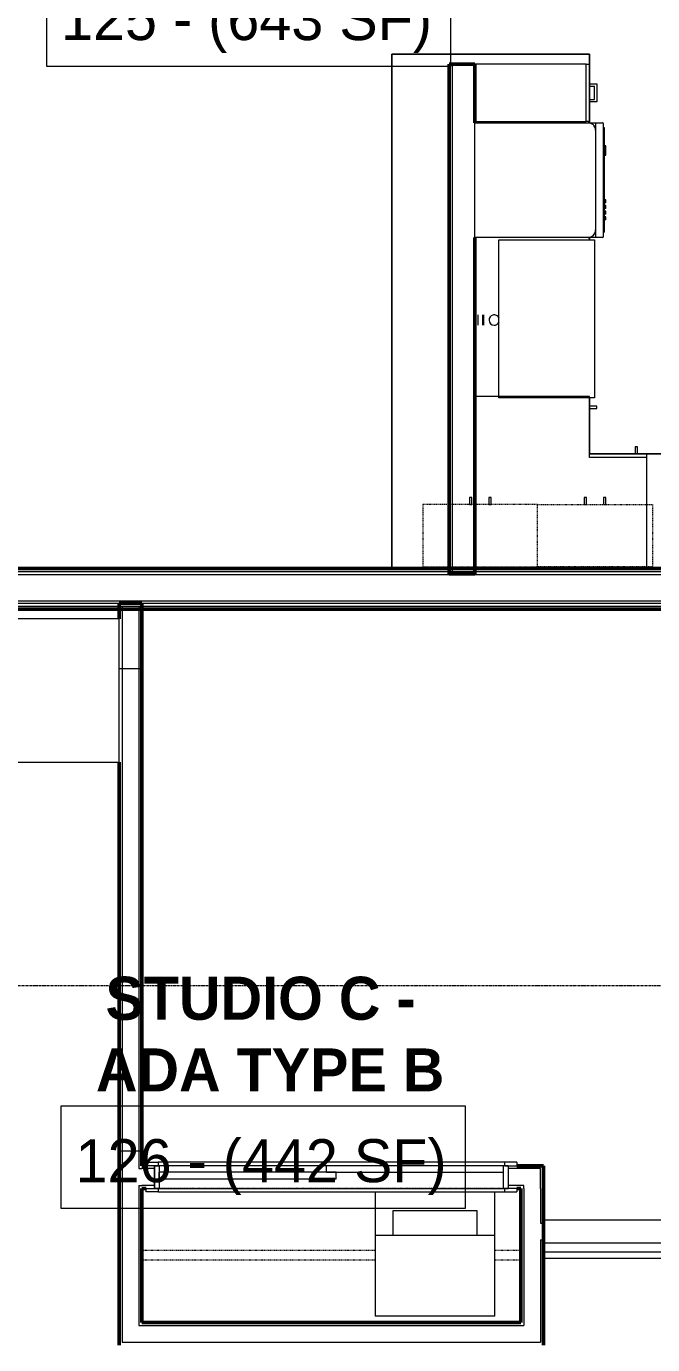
# Model space of a CAD drawing. Header units: inches. Extents: x -4235 to -464, y 9706 to 12338.
# Drawn here: x -3700.6 to -3569.6, y 10392.1 to 10667.8 of the extents above; entities that cross this region are included whole.
import ezdxf

# ---------------------------------------------------------------- set-up
doc = ezdxf.new("R2010")
doc.units = ezdxf.units.IN
doc.header["$MEASUREMENT"] = 0
doc.linetypes.add('Dash', pattern=[0.25, 0.125, -0.125])
doc.linetypes.add('Grid Line 1_2_', pattern=[0.875, 0.5, -0.125, 0.125, -0.125])
for name, color, linetype, lineweight in [('0-1', 7, 'Continuous', 5), ('0-2', 10, 'Continuous', 9), ('A-AREA-IDEN', 2, 'Continuous', 9), ('A-DOOR-1', 10, 'Continuous', 9), ('A-DOOR-3', 254, 'Continuous', 9), ('A-DOOR-4', 7, 'Continuous', 50), ('A-DOOR-FRAM-1', 10, 'Continuous', 9), ('A-WALL-1', 7, 'Continuous', 50), ('A-WALL-2', 250, 'Continuous', 13), ('A-WALL-3', 10, 'Continuous', 9), ('A-WALL-4', 254, 'Continuous', 9), ('A-WALL-5', 113, 'Continuous', 9), ('I-WALL-1', 7, 'Continuous', 50), ('P-SANR-FIXT-1', 10, 'Continuous', 9), ('P-SANR-FIXT-2', 254, 'Continuous', 9), ('Q-CASE-1', 254, 'Continuous', 9), ('Q-CASE-2', 10, 'Continuous', 9), ('Q-CASE-3', 254, 'Dash', 9), ('Q-CASE-4', 10, 'Dash', 9), ('Q-CASE-HDLN-1', 10, 'Dash', 9), ('Q-CASE-HDLN-2', 254, 'Dash', 9), ('Q-SPCQ-1', 10, 'Continuous', 9), ('S-GRID-1', 1, 'Grid Line 1_2_', 9)]:
    doc.layers.add(name, color=color, linetype=linetype, lineweight=lineweight)
doc.styles.add('Century Gothic', font='ufonts.com_century-gothic.ttf', dxfattribs={"height": 9})
doc.styles.add('Century Gothic_B', font='GOTHICB.TTF', dxfattribs={"height": 9})

# ---------------------------------------------------------------- blocks, each defined once
blk = doc.blocks.new('SLIDING - FLUSH - 6-0 x 6-8-3203588-BACKGROUND - RCP - 1ST FLOOR')
at = {"layer": 'A-DOOR-1'}
for p, q in [((-38.75, 2.5), (-38.75, 3.25)), ((-36.25, 3.25), (-38.75, 3.25)), ((-34.167, 3.25), (-36.25, 3.25)), ((-36.25, 3.25), (-36.25, 2.5)), ((36.25, 3.25), (-9.167, 3.25)), ((36.25, 2.5), (36.25, 3.25)), ((36.25, 3.25), (38.75, 3.25)), ((38.75, 3.25), (38.75, 2.5)), ((-38.75, 2.5), (-36.25, 2.5)), ((36, 0.5), (-1, 0.5)), ((-1, 0.5), (-1, -0.875)), ((36, 0.5), (36, -0.875)), ((38.75, 2.5), (36.25, 2.5)), ((-38.75, -3), (-38.75, -2.25)), ((-36.25, -2.25), (-38.75, -2.25)), ((-36.25, -2.25), (-36.25, -3)), ((1, -0.875), (-36, -0.875)), ((-36, -0.875), (-36, -2.25)), ((-36, -2.25), (1, -2.25)), ((-1, -0.875), (36, -0.875)), ((1, -0.875), (1, -2.25)), ((36.25, -2.25), (38.75, -2.25)), ((36.25, -3), (36.25, -2.25)), ((38.75, -2.25), (38.75, -3)), ((-38.75, -3), (-36.25, -3)), ((-36.25, -3), (36.25, -3)), ((38.75, -3), (36.25, -3))]:
    blk.add_line(p, q, dxfattribs=at)
at = {"layer": 'A-DOOR-FRAM-1'}
for p, q in [((-37, -2.25), (-37, 2.5)), ((-36, 2.5), (-37, 2.5)), ((36, 2.5), (-36, 2.5)), ((-36, 2.5), (-36, -2.25)), ((36, -2.25), (36, 2.5)), ((36, 2.5), (37, 2.5)), ((37, 2.5), (37, -2.25)), ((-37, -2.25), (-36, -2.25)), ((1, -2.25), (36, -2.25)), ((37, -2.25), (36, -2.25))]:
    blk.add_line(p, q, dxfattribs=at)
blk = doc.blocks.new('Stacked Washer and Dryer - 26_x25_ - Private-1352637-BACKGROUND - RCP - 1ST FLOOR')
at = {"layer": 'P-SANR-FIXT-1'}
for p, q in [((26, 12.5), (0, 12.5)), ((0, -12.5), (0, 12.5)), ((16.90625, 12.5), (16.90625, -12.5)), ((26, 12.5), (26, -12.5)), ((16.90625, 8.75), (22.09375, 8.75)), ((22.09375, 8.75), (22.09375, -8.75)), ((22.09375, -8.75), (16.90625, -8.75)), ((0, -12.5), (26, -12.5))]:
    blk.add_line(p, q, dxfattribs=at)
blk = doc.blocks.new('BARN - FLUSH - 3-0 x 7-0 BARN DOOR-3238941-BACKGROUND - RCP - 1ST FLOOR')
at = {"layer": 'A-DOOR-1'}
for p, q in [((-57, 5.57), (-60, 5.57)), ((-60, 5.57), (-60, 4.95)), ((-57, 4.07), (-57, 5.82)), ((-57, 5.82), (-21, 5.82)), ((-21, 5.82), (-21, 4.07)), ((18, 5.57), (-21, 5.57)), ((18, 5.55), (18, 5.26)), ((-60, 4.95), (-60, 4.32)), ((-60, 4.32), (-57, 4.32)), ((-21, 4.07), (-57, 4.07)), ((-21, 4.32), (18, 4.32)), ((18, 5.26), (18, 4.95)), ((18, 4.95), (18, 4.34))]:
    blk.add_line(p, q, dxfattribs=at)
at = {"layer": 'A-DOOR-3'}
for p, q in [((18, 5.39), (18, 5.57)), ((18, 4.95), (18, 5.39)), ((18, 4.32), (18, 4.95))]:
    blk.add_line(p, q, dxfattribs=at)
at = {"layer": 'A-DOOR-4'}
for p, q in [((-56, 6), (-56, 5.82)), ((-54.5, 6), (-56, 6)), ((-54.5, 5.82), (-54.5, 6)), ((-23.5, 6), (-23.5, 5.82)), ((-22, 6), (-23.5, 6)), ((-22, 5.82), (-22, 6))]:
    blk.add_line(p, q, dxfattribs=at)
blk = doc.blocks.new('OD_CW_Closet - OD_CW_Closet-3237183-BACKGROUND - RCP - 1ST FLOOR')
at = {"layer": 'Q-CASE-HDLN-1'}
for p, q in [((0.74, 10.97), (6.2, 10.97)), ((0.74, 8.97), (6.2, 8.97)), ((31.2, 10.97), (79.99, 10.97)), ((31.2, 8.97), (79.99, 8.97)), ((4.37, -4.05), (76.37, -4.05))]:
    blk.add_line(p, q, dxfattribs=at)
at = {"layer": 'Q-CASE-HDLN-2'}
for p, q in [((79.99, 24), (0.74, 24)), ((0.74, 24), (0.74, -4.05)), ((79.99, -4.05), (79.99, 24)), ((0.74, -4.05), (1.62, -4.05)), ((4.12, -4.05), (4.37, -4.05)), ((79.12, -4.05), (79.99, -4.05))]:
    blk.add_line(p, q, dxfattribs=at)
blk = doc.blocks.new('Refrigerator_-_Side-by-Side_6047 - 36_ X 30_-345559-BACKGROUND - RCP - 1ST FLOOR')
at = {"layer": 'Q-SPCQ-1'}
for p, q in [((17.87, 14.42), (-17.88, 14.42)), ((-17.88, 14.42), (-17.88, -15.58)), ((17.87, -15.58), (17.87, 14.42)), ((-17.88, -15.58), (17.87, -15.58))]:
    blk.add_line(p, q, dxfattribs=at)
blk = doc.blocks.new('Dishwasher_15404 - 34_ counter-2817256-BACKGROUND - RCP - 1ST FLOOR')
at = {"layer": 'Q-SPCQ-1'}
for p, q in [((0, -24), (0, 0)), ((0, 0), (23.68, 0)), ((23.68, 0), (25.25, 0)), ((25.25, 0), (26.68, 0)), ((25.25, 0), (25.25, -1.57)), ((25.25, -1.57), (25.25, -22.43)), ((26.87, -0.2), (26.87, -23.8)), ((27.12, -1.09), (26.87, -1.09)), ((27.12, -2.61), (27.12, -1.09)), ((27.12, -3.81), (27.12, -2.61)), ((27.12, -20.19), (27.12, -3.81)), ((27.37, -4.82), (27.12, -4.82)), ((27.37, -5.81), (27.37, -4.82)), ((27.12, -6.79), (27.37, -6.79)), ((27.37, -6.79), (27.37, -5.81)), ((27.37, -16.15), (27.12, -16.15)), ((27.37, -16.74), (27.37, -16.15)), ((27.37, -16.74), (27.12, -16.74)), ((27.37, -17.33), (27.12, -17.33)), ((27.37, -17.92), (27.12, -17.92)), ((27.37, -18.51), (27.12, -18.51)), ((27.37, -19.1), (27.12, -19.1)), ((27.37, -17.92), (27.37, -17.33)), ((27.37, -19.1), (27.37, -18.51)), ((27.37, -19.69), (27.12, -19.69)), ((27.12, -21.39), (27.12, -20.19)), ((27.37, -20.28), (27.12, -20.28)), ((27.12, -22.91), (27.12, -21.39)), ((27.37, -20.28), (27.37, -19.69)), ((23.68, -24), (0, -24)), ((25.25, -24), (23.68, -24)), ((25.25, -22.43), (25.25, -24)), ((26.68, -24), (25.25, -24)), ((27.12, -22.91), (26.87, -22.91))]:
    blk.add_line(p, q, dxfattribs=at)
for centre, radius, start, end in [((26.68, -0.2), 0.197, 0, 90), ((23.68, -1.57), 1.57, 0, 90), ((23.68, -1.57), 1.57, 32.077, 42.3359), ((23.68, -1.57), 1.57, 17.8182, 27.5266), ((23.68, -1.57), 1.57, 0, 13.6425), ((26.68, -0.2), 0.197, 15, 90), ((23.68, -22.43), 1.57, 270, 0), ((23.68, -22.43), 1.57, 317.6641, 327.923), ((23.68, -22.43), 1.57, 332.4734, 342.1818), ((23.68, -22.43), 1.57, 346.3575, 0), ((26.68, -23.8), 0.197, 270, 0)]:
    blk.add_arc(centre, radius, start, end, dxfattribs=at)
blk = doc.blocks.new('300 Series Wall Hung Cabinet_302 - 24_ X 36_-2573645-BACKGROUND - RCP - 1ST FLOOR')
at = {"layer": 'Q-CASE-1'}
for p, q in [((-1.76, 14.69), (-2.25, 14.69)), ((-2.25, 14.69), (-2.25, 13.19)), ((-1.76, 13.19), (-1.76, 14.69)), ((2.24, 14.69), (1.75, 14.69)), ((1.75, 14.69), (1.75, 13.19)), ((2.24, 13.19), (2.24, 14.69)), ((-2.25, 13.19), (-1.76, 13.19)), ((1.75, 13.19), (2.24, 13.19))]:
    blk.add_line(p, q, dxfattribs=at)
at = {"layer": 'Q-CASE-3'}
for p, q in [((-12, 0.19), (-12, 13.19)), ((-12, 13.19), (12, 13.19)), ((12, 13.19), (12, 0.19))]:
    blk.add_line(p, q, dxfattribs=at)
at = {"layer": 'Q-CASE-4'}
blk.add_line((12, 0.19), (-12, 0.19), dxfattribs=at)
blk = doc.blocks.new('Base Cabinet 3 Drawer 230 - Base Cabinet 3 Drawer 230 12_-2573763-BACKGROUND - RCP - 1ST FLOOR')
at = {"layer": 'Q-CASE-2'}
for p, q in [((-1.14, 24), (-1.14, 25.5)), ((-1.14, 25.5), (2.61, 25.5)), ((2.11, 25), (-0.64, 25)), ((-0.64, 24), (-0.64, 25)), ((2.11, 24), (2.11, 25)), ((2.61, 25.5), (2.61, 24)), ((-5.26, 24), (6.74, 24)), ((-5.26, 23.25), (-5.26, 24)), ((6.74, 23.25), (-5.26, 23.25)), ((-5.26, 23.25), (-5.26, 0)), ((-1.14, 24), (-0.64, 24)), ((2.61, 24), (2.11, 24)), ((6.74, 24), (6.74, 23.25)), ((6.74, 0), (6.74, 23.25)), ((-5.26, 0), (6.74, 0))]:
    blk.add_line(p, q, dxfattribs=at)
blk = doc.blocks.new('kitchen_faucet_14143 - kitchen_faucet_14143-V51-BACKGROUND - RCP - 1ST FLOOR')
at = {"layer": 'P-SANR-FIXT-2'}
for p, q in [((2.26, -0.77), (2.26, 1.08)), ((2.34, 1.08), (2.34, -0.77)), ((3.44, -0.91), (3.44, 1.08)), ((2.26, -1.05), (2.26, -0.77)), ((2.26, -1.08), (2.26, -1.05)), ((2.34, -0.77), (2.34, -0.94)), ((2.34, -0.94), (2.34, -1.08)), ((3.44, -1.08), (3.44, -0.94))]:
    blk.add_line(p, q, dxfattribs=at)
at = {"layer": 'P-SANR-FIXT-2', "flags": 128}
blk.add_lwpolyline([(-0.92, -0.6), (-0.96, -0.61), (-1, -0.63)], dxfattribs=at)
at = {"layer": 'P-SANR-FIXT-2'}
for start, end in [(135, 159.9003), (120, 135), (90, 120), (0, 90), (285, 360), (200.0997, 210), (210, 255), (255, 270), (270, 285)]:
    blk.add_arc((0, 0), 1.08, start, end, dxfattribs=at)
blk = doc.blocks.new('Stainless Steel Farmhous Kitchen Sink - Stainless Steel Farmhous Kitchen Sink-2443921-BACKGROUND - RCP - 1ST FLOOR')
at = {"layer": 'P-SANR-FIXT-1'}
for p, q in [((-33, -22.2), (-33, -2.25)), ((-33, -2.25), (0, -2.25)), ((0, -2.25), (0, -22.2)), ((0, -22.2), (-33, -22.2))]:
    blk.add_line(p, q, dxfattribs=at)
blk = doc.blocks.new('Base Cabinet Corner 197 - Base Cabinet Corner 197-2569781-BACKGROUND - RCP - 1ST FLOOR')
at = {"layer": 'Q-CASE-2'}
for p, q in [((0.74, 36), (-23.26, 36)), ((-23.26, 36), (-23.26, 0)), ((0.74, 23.25), (0.74, 36)), ((0.74, 24), (0.74, 36)), ((0.73, 34), (0.73, 33.51)), ((2.23, 34), (0.73, 34)), ((0.73, 33.51), (2.23, 33.51)), ((2.23, 33.51), (2.23, 34)), ((10.73, 25.5), (10.24, 25.5)), ((10.24, 25.5), (10.24, 24)), ((10.73, 24), (10.73, 25.5)), ((12.74, 24), (0.74, 24)), ((0.74, 23.25), (0.74, 24)), ((12.74, 23.25), (0.74, 23.25)), ((10.24, 24), (10.73, 24)), ((12.74, 0), (12.74, 24)), ((-23.26, 0), (12.74, 0))]:
    blk.add_line(p, q, dxfattribs=at)
blk = doc.blocks.new('300 Series Wall Hung Cabinet_302 - 24_ X 36_-V73-BACKGROUND - RCP - 1ST FLOOR')
at = {"layer": 'Q-CASE-1'}
for p, q in [((-1.76, -13.19), (-2.25, -13.19)), ((-2.25, -13.19), (-2.25, -14.69)), ((-1.76, -14.69), (-1.76, -13.19)), ((-2.25, -14.69), (-1.76, -14.69))]:
    blk.add_line(p, q, dxfattribs=at)
at = {"layer": 'Q-CASE-2'}
for p, q in [((2.24, -13.19), (1.75, -13.19)), ((1.75, -13.19), (1.75, -14.69)), ((2.24, -14.69), (2.24, -13.19)), ((1.75, -14.69), (2.24, -14.69))]:
    blk.add_line(p, q, dxfattribs=at)
at = {"layer": 'Q-CASE-3'}
for p, q in [((-12, -0.19), (-12, -13.19)), ((12, -13.19), (12, -0.19)), ((-12, -13.19), (1.12, -13.19)), ((6.5, -13.19), (10.39, -13.19)), ((10.47, -13.19), (12, -13.19))]:
    blk.add_line(p, q, dxfattribs=at)
at = {"layer": 'Q-CASE-4'}
for p, q in [((1.12, -0.19), (-12, -0.19)), ((6.5, -0.19), (1.12, -0.19)), ((12, -0.19), (6.5, -0.19)), ((1.12, -13.19), (6.5, -13.19))]:
    blk.add_line(p, q, dxfattribs=at)
blk = doc.blocks.new('CTR - 1st Phase - Unit Layouts_rvt-1-BACKGROUND - RCP - 1ST FLOOR')
at = {"layer": 'A-WALL-1'}
for p, q in [((-3612.17, 10553.31), (-3612.17, 10659.94)), ((-3612.17, 10659.94), (-3606.8, 10659.94)), ((-3606.8, 10659.94), (-3606.8, 10647.69)), ((-3606.8, 10623.69), (-3606.8, 10553.31)), ((-3606.8, 10553.31), (-3612.17, 10553.31)), ((-3681.18, 10543.94), (-3681.18, 10547.19)), ((-3681.18, 10547.19), (-3680.55, 10547.19)), ((-3680.55, 10547.19), (-3677.05, 10547.19)), ((-3677.05, 10547.19), (-3676.43, 10547.19)), ((-3676.43, 10547.19), (-3676.43, 10429.56)), ((-3681.18, 10392.01), (-3681.18, 10513.94)), ((-3676.43, 10429.56), (-3675.55, 10429.56)), ((-3598.05, 10429.56), (-3592.42, 10429.56)), ((-3592.42, 10429.56), (-3592.42, 10428.94)), ((-3592.42, 10428.94), (-3592.42, 10424.81)), ((-3675.55, 10424.81), (-3676.43, 10424.81)), ((-3676.43, 10424.81), (-3676.43, 10396.76)), ((-3597.17, 10424.81), (-3598.05, 10424.81)), ((-3597.17, 10396.76), (-3597.17, 10424.81)), ((-3592.42, 10424.81), (-3592.42, 10392.01)), ((-3676.43, 10396.76), (-3597.17, 10396.76))]:
    blk.add_line(p, q, dxfattribs=at)
at = {"layer": 'A-WALL-2'}
for p, q in [((-3611.55, 10659.94), (-3611.55, 10553.31)), ((-3680.55, 10546.56), (-3677.05, 10546.56)), ((-3680.55, 10546.56), (-3680.55, 10392.64)), ((-3677.05, 10546.56), (-3677.05, 10428.94)), ((-3677.05, 10428.94), (-3676.43, 10428.94)), ((-3673.8, 10428.94), (-3676.43, 10428.94)), ((-3593.05, 10428.94), (-3599.8, 10428.94)), ((-3593.05, 10425.44), (-3593.05, 10428.94)), ((-3677.05, 10425.44), (-3676.43, 10425.44)), ((-3677.05, 10425.44), (-3677.05, 10396.14)), ((-3673.8, 10425.44), (-3676.43, 10425.44)), ((-3596.55, 10425.44), (-3599.8, 10425.44)), ((-3596.55, 10424.81), (-3596.55, 10425.44)), ((-3593.05, 10424.81), (-3593.05, 10425.44)), ((-3596.55, 10424.81), (-3596.55, 10396.14)), ((-3593.05, 10424.81), (-3593.05, 10417.54)), ((-3593.05, 10417.54), (-3592.42, 10417.54)), ((-3593.05, 10414.04), (-3592.42, 10414.04)), ((-3593.05, 10414.04), (-3593.05, 10392.64)), ((-3677.05, 10396.14), (-3676.43, 10396.14)), ((-3676.43, 10396.14), (-3597.17, 10396.14)), ((-3597.17, 10396.14), (-3596.55, 10396.14)), ((-3680.55, 10392.64), (-3677.05, 10392.64)), ((-3677.05, 10392.64), (-3676.43, 10392.64)), ((-3676.43, 10392.64), (-3597.17, 10392.64)), ((-3597.17, 10392.64), (-3596.55, 10392.64)), ((-3596.55, 10392.64), (-3593.05, 10392.64))]:
    blk.add_line(p, q, dxfattribs=at)
at = {"layer": 'A-WALL-3'}
for p, q in [((-3612.17, 10553.31), (-3612.17, 10554.44)), ((-3606.8, 10553.31), (-3612.17, 10553.31)), ((-3606.8, 10554.44), (-3606.8, 10553.31)), ((-3681.18, 10543.94), (-3681.18, 10547.19)), ((-3681.18, 10547.19), (-3676.43, 10547.19)), ((-3676.43, 10547.19), (-3676.43, 10545.94)), ((-3673.8, 10429.56), (-3673.8, 10424.81)), ((-3599.8, 10429.56), (-3599.8, 10424.81)), ((-3556.42, 10418.16), (-3592.42, 10418.16)), ((-3592.42, 10413.41), (-3556.42, 10413.41))]:
    blk.add_line(p, q, dxfattribs=at)
at = {"layer": 'A-WALL-4'}
for p, q in [((-3612.17, 10554.44), (-3612.17, 10659.94)), ((-3606.8, 10659.94), (-3612.17, 10659.94)), ((-3606.8, 10659.94), (-3606.8, 10647.69)), ((-3606.8, 10623.69), (-3606.8, 10554.44)), ((-3676.43, 10545.94), (-3676.43, 10533.5)), ((-3676.43, 10533.5), (-3681.18, 10533.5)), ((-3676.43, 10533.5), (-3681.18, 10533.5)), ((-3676.43, 10533.5), (-3676.43, 10432.56)), ((-3681.18, 10432.56), (-3681.18, 10513.94)), ((-3676.44, 10432.56), (-3681.18, 10432.56)), ((-3592.42, 10413.41), (-3592.42, 10418.16))]:
    blk.add_line(p, q, dxfattribs=at)
at = {"layer": 'A-WALL-5'}
for p, q in [((-3582.8, 10662.03), (-3624.17, 10662.03)), ((-3624.17, 10662.03), (-3624.17, 10554.44)), ((-3624.17, 10554.44), (-3624.17, 10662.03)), ((-3624.17, 10662.03), (-3582.8, 10662.03)), ((-3582.8, 10655.81), (-3582.8, 10662.03)), ((-3582.8, 10662.03), (-3582.8, 10655.81)), ((-3582.8, 10655.32), (-3582.8, 10655.81)), ((-3582.8, 10652.56), (-3582.8, 10655.32)), ((-3582.8, 10655.32), (-3582.8, 10652.56)), ((-3582.8, 10652.06), (-3582.8, 10652.56)), ((-3582.8, 10647.69), (-3582.8, 10652.06)), ((-3582.8, 10652.06), (-3582.8, 10647.69)), ((-3582.8, 10623.19), (-3582.8, 10623.69)), ((-3582.8, 10623.69), (-3582.8, 10623.19)), ((-3582.8, 10588.44), (-3582.8, 10590.19)), ((-3582.8, 10590.19), (-3582.8, 10588.44)), ((-3582.8, 10578.44), (-3582.8, 10587.95)), ((-3582.8, 10587.95), (-3582.8, 10578.44)), ((-3573.3, 10578.44), (-3582.8, 10578.44)), ((-3582.8, 10578.44), (-3573.3, 10578.44)), ((-3572.81, 10578.44), (-3573.3, 10578.44)), ((-3536.29, 10578.44), (-3572.81, 10578.44)), ((-3572.81, 10578.44), (-3536.29, 10578.44)), ((-3624.17, 10554.44), (-3612.17, 10554.44)), ((-3612.17, 10554.44), (-3624.17, 10554.44)), ((-3612.17, 10554.44), (-3606.8, 10554.44)), ((-3606.8, 10554.44), (-3612.17, 10554.44)), ((-3606.8, 10554.44), (-3487.3, 10554.44)), ((-3487.3, 10554.44), (-3606.8, 10554.44)), ((-3681.18, 10545.94), (-3765.72, 10545.94)), ((-3765.72, 10545.94), (-3681.18, 10545.94)), ((-3681.18, 10543.94), (-3681.18, 10545.94)), ((-3681.18, 10545.94), (-3681.18, 10543.94))]:
    blk.add_line(p, q, dxfattribs=at)
at = {"layer": '0-2'}
for name, p, rotation in [('Base Cabinet 3 Drawer 230 - Base Cabinet 3 Drawer 230 12_-2573763-BACKGROUND - RCP - 1ST FLOOR', (-3606.8, 10654.68), 269.9999999999893), ('Stainless Steel Farmhous Kitchen Sink - Stainless Steel Farmhous Kitchen Sink-2443921-BACKGROUND - RCP - 1ST FLOOR', (-3604, 10623.19), 89.99999999998938), ('kitchen_faucet_14143 - kitchen_faucet_14143-V51-BACKGROUND - RCP - 1ST FLOOR', (-3602.76, 10606.43), 180), ('300 Series Wall Hung Cabinet_302 - 24_ X 36_-V73-BACKGROUND - RCP - 1ST FLOOR', (-3605.67, 10554.63), 180), ('SLIDING - FLUSH - 6-0 x 6-8-3203588-BACKGROUND - RCP - 1ST FLOOR', (-3636.8, 10427.31), 180), ('OD_CW_Closet - OD_CW_Closet-3237183-BACKGROUND - RCP - 1ST FLOOR', (-3596.44, 10420.76), 180), ('Stacked Washer and Dryer - 26_x25_ - Private-1352637-BACKGROUND - RCP - 1ST FLOOR', (-3615.14, 10398.1), 90.0000000000019), ('BARN - FLUSH - 3-0 x 7-0 BARN DOOR-3238941-BACKGROUND - RCP - 1ST FLOOR', (-3574.42, 10415.79), 180)]:
    blk.add_blockref(name, p, dxfattribs=dict(at, rotation=rotation))
for name, p in [('Dishwasher_15404 - 34_ counter-2817256-BACKGROUND - RCP - 1ST FLOOR', (-3606.8, 10647.69)), ('Base Cabinet Corner 197 - Base Cabinet Corner 197-2569781-BACKGROUND - RCP - 1ST FLOOR', (-3583.54, 10554.44)), ('300 Series Wall Hung Cabinet_302 - 24_ X 36_-2573645-BACKGROUND - RCP - 1ST FLOOR', (-3581.67, 10554.63)), ('Refrigerator_-_Side-by-Side_6047 - 36_ X 30_-345559-BACKGROUND - RCP - 1ST FLOOR', (-3699.05, 10529.52))]:
    blk.add_blockref(name, p, dxfattribs=at)
blk = doc.blocks.new('CTR - 1st Phase - Common Walls_rvt-1-BACKGROUND - RCP - 1ST FLOOR')
at = {"layer": 'A-WALL-2'}
for p, q in [((-3822.72, 10553.81), (-3487.3, 10553.81)), ((-3822.72, 10553.19), (-3487.3, 10553.19)), ((-3822.72, 10547.69), (-3487.3, 10547.69)), ((-3822.72, 10547.19), (-3487.3, 10547.19)), ((-3822.72, 10546.56), (-3487.3, 10546.56))]:
    blk.add_line(p, q, dxfattribs=at)
at = {"layer": 'I-WALL-1'}
for p, q in [((-3822.72, 10554.44), (-3487.3, 10554.44)), ((-3487.3, 10545.94), (-3765.72, 10545.94))]:
    blk.add_line(p, q, dxfattribs=at)

msp = doc.modelspace()

# ---------------------------------------------------------------- linework, layer by layer
at = {"layer": 'A-AREA-IDEN', "flags": 128}
for points in [[(-3696.36, 10680.98), (-3611.86, 10680.98), (-3611.86, 10659.48), (-3696.36, 10659.48)], [(-3693.31, 10442.1), (-3608.81, 10442.1), (-3608.81, 10420.61), (-3693.31, 10420.61)]]:
    msp.add_lwpolyline(points, close=True, dxfattribs=at)
at = {"layer": 'S-GRID-1'}
msp.add_line((-464.45, 10467.19), (-4185.7, 10467.19), dxfattribs=at)

# ---------------------------------------------------------------- block references
at = {"layer": '0-1'}
for name in ['CTR - 1st Phase - Unit Layouts_rvt-1-BACKGROUND - RCP - 1ST FLOOR', 'CTR - 1st Phase - Common Walls_rvt-1-BACKGROUND - RCP - 1ST FLOOR']:
    msp.add_blockref(name, (0, 0), dxfattribs=at)

# ---------------------------------------------------------------- texts
at = {"layer": 'A-AREA-IDEN', "char_height": 9, "attachment_point": 1}
for s, insert, width, style in [('125 - (643 SF)', (-3693.36, 10673.98), 94.839, 'Century Gothic'), ('STUDIO C -', (-3684.06, 10469.08), 79.689, 'Century Gothic_B'), ('ADA TYPE B', (-3686.06, 10454.08), 84.537, 'Century Gothic_B'), ('126 - (442 SF)', (-3690.31, 10435.1), 94.839, 'Century Gothic')]:
    msp.add_mtext(s, dxfattribs=dict(at, insert=insert, width=width, style=style))

doc.saveas('drawing.dxf')
